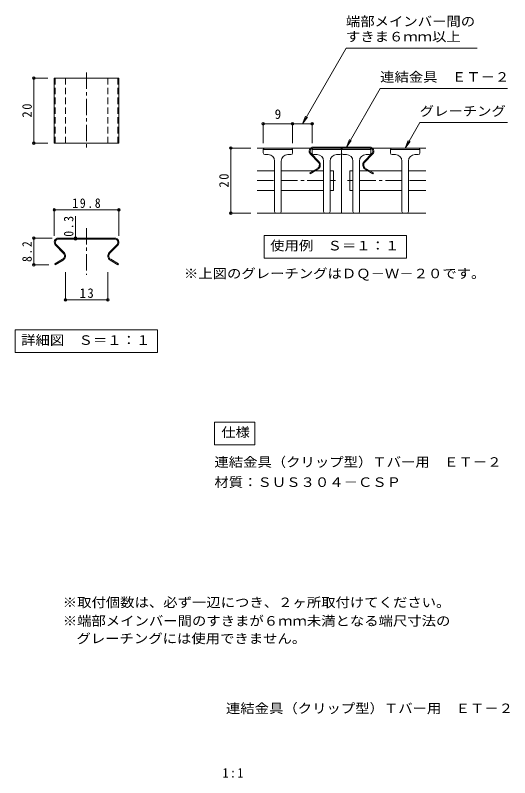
# Model space of a CAD drawing. Units: millimetres on the paper. Extents: x -81 to 71, y -134 to 100.
import ezdxf
from ezdxf.enums import TextEntityAlignment as Align

# ---------------------------------------------------------------- set-up
doc = ezdxf.new("R2010")
doc.units = ezdxf.units.MM
doc.header["$PDMODE"] = 32
doc.header["$PDSIZE"] = 0.8
doc.linetypes.add('CHAIN1', pattern=[8, 5, -1, 1, -1])
doc.linetypes.add('DASHED2', pattern=[3, 2, -1])
for name, color, linetype, lineweight in [('0-0_通り芯', 3, 'Continuous', 9), ('0-1_躯体', 4, 'Continuous', 9), ('0-2_仕上', 6, 'Continuous', 9), ('0-3_建具', 2, 'Continuous', 9), ('0-4_その他', 7, 'Continuous', 9), ('0-5_寸法', 7, 'Continuous', 9)]:
    doc.layers.add(name, color=color, linetype=linetype, lineweight=lineweight)
doc.layers.add('F-5_F-5ﾚｲﾔ', color=2, linetype='Continuous')
doc.styles.add('ＭＳ ゴシック', font='')
doc.styles.get('ＭＳ ゴシック').set_extended_font_data('MS Gothic')

msp = doc.modelspace()

# ---------------------------------------------------------------- linework, layer by layer
at = {"layer": '0-0_通り芯'}
for p, q in [((-4.945, 57.815), (-4.945, 58.815)), ((-4.945, 58.815), (4.055, 58.815)), ((-4.445, 59.315), (3.555, 59.315)), ((4.055, 57.815), (4.055, 58.815)), ((10.055, 57.815), (10.055, 58.815)), ((10.055, 58.815), (19.055, 58.815)), ((10.555, 59.315), (18.555, 59.315)), ((19.055, 57.815), (19.055, 58.815)), ((19.055, 58.815), (28.055, 58.815)), ((19.555, 59.315), (27.555, 59.315)), ((28.055, 57.815), (28.055, 58.815)), ((34.055, 57.815), (34.055, 58.815)), ((43.055, 58.815), (34.055, 58.815)), ((42.555, 59.315), (34.555, 59.315)), ((43.055, 57.815), (43.055, 58.815)), ((-3.445, 57.315), (-4.445, 57.315)), ((2.555, 57.315), (3.555, 57.315)), ((11.555, 57.315), (10.555, 57.315)), ((17.555, 57.315), (18.555, 57.315)), ((20.555, 57.315), (19.555, 57.315)), ((26.555, 57.315), (27.555, 57.315)), ((35.555, 57.315), (34.555, 57.315)), ((41.555, 57.315), (42.555, 57.315)), ((-1.445, 55.315), (-1.445, 39.815)), ((0.555, 55.315), (0.555, 39.815)), ((13.555, 55.315), (13.555, 39.815)), ((15.555, 55.315), (15.555, 39.815)), ((22.555, 55.315), (22.555, 39.815)), ((24.555, 55.315), (24.555, 39.815)), ((37.555, 55.315), (37.555, 39.815)), ((39.555, 55.315), (39.555, 39.815)), ((0.055, 39.315), (-0.945, 39.315)), ((15.055, 39.315), (14.055, 39.315)), ((24.055, 39.315), (23.055, 39.315)), ((38.055, 39.315), (39.055, 39.315))]:
    msp.add_line(p, q, dxfattribs=at)
for centre, radius, start, end in [((-4.445, 58.815), 0.5, 90, 180), ((3.555, 58.815), 0.5, 0, 90), ((10.555, 58.815), 0.5, 90, 180), ((18.555, 58.815), 0.5, 0, 90), ((19.555, 58.815), 0.5, 90, 180), ((27.555, 58.815), 0.5, 0, 90), ((34.555, 58.815), 0.5, 90, 180), ((42.555, 58.815), 0.5, 0, 90), ((-4.445, 57.815), 0.5, 180, 270), ((-3.445, 55.315), 2, 0, 90), ((2.555, 55.315), 2, 90, 180), ((3.555, 57.815), 0.5, 270, 0), ((10.555, 57.815), 0.5, 180, 270), ((11.555, 55.315), 2, 0, 90), ((17.555, 55.315), 2, 90, 180), ((18.555, 57.815), 0.5, 270, 0), ((19.555, 57.815), 0.5, 180, 270), ((20.555, 55.315), 2, 0, 90), ((26.555, 55.315), 2, 90, 180), ((27.555, 57.815), 0.5, 270, 0), ((34.555, 57.815), 0.5, 180, 270), ((35.555, 55.315), 2, 0, 90), ((41.555, 55.315), 2, 90, 180), ((42.555, 57.815), 0.5, 270, 0), ((-0.945, 39.815), 0.5, 180, 270), ((0.055, 39.815), 0.5, 270, 0), ((14.055, 39.815), 0.5, 180, 270), ((15.055, 39.815), 0.5, 270, 0), ((23.055, 39.815), 0.5, 180, 270), ((24.055, 39.815), 0.5, 270, 0), ((38.055, 39.815), 0.5, 180, 270), ((39.055, 39.815), 0.5, 270, 0)]:
    msp.add_arc(centre, radius, start, end, dxfattribs=at)
at = {"layer": '0-1_躯体', "linetype": 'CHAIN1'}
for p, q in [((-59.085, 82.449), (-59.085, 59.376)), ((-59.085, 34.761), (-59.085, 20.446))]:
    msp.add_line(p, q, dxfattribs=at)
at = {"layer": '0-1_躯体'}
for p, q in [((-68.985, 80.794), (-49.185, 80.794)), ((-68.985, 80.794), (-68.985, 60.794)), ((-49.185, 80.794), (-49.185, 60.794)), ((-68.985, 60.794), (-49.185, 60.794)), ((10.455, 59.615), (27.755, 59.615)), ((10.455, 59.315), (27.755, 59.315)), ((9.523, 57.408), (11.914, 54.952)), ((9.738, 57.617), (12.129, 55.161)), ((28.371, 57.617), (25.98, 55.161)), ((28.586, 57.408), (26.195, 54.952)), ((9.301, 51.672), (11.669, 53.084)), ((9.301, 51.672), (9.455, 51.415)), ((9.455, 51.415), (11.823, 52.826)), ((28.655, 51.415), (26.287, 52.826)), ((28.808, 51.672), (26.44, 53.084)), ((28.808, 51.672), (28.655, 51.415)), ((-67.685, 31.694), (-50.485, 31.694)), ((-67.685, 31.394), (-50.485, 31.394)), ((-68.617, 29.487), (-66.225, 27.031)), ((-68.402, 29.696), (-66.01, 27.24)), ((-49.769, 29.696), (-52.16, 27.24)), ((-49.554, 29.487), (-51.945, 27.031)), ((-68.839, 23.751), (-66.471, 25.163)), ((-68.839, 23.751), (-68.685, 23.494)), ((-68.685, 23.494), (-66.317, 24.905)), ((-49.485, 23.494), (-51.853, 24.905)), ((-49.332, 23.751), (-51.7, 25.163)), ((-49.332, 23.751), (-49.485, 23.494))]:
    msp.add_line(p, q, dxfattribs=at)
at = {"layer": '0-1_躯体', "linetype": 'DASHED2'}
for p, q in [((-68.685, 80.794), (-68.685, 60.794)), ((-65.585, 60.794), (-65.585, 80.794)), ((-52.585, 60.794), (-52.585, 80.794)), ((-49.485, 80.794), (-49.485, 60.794))]:
    msp.add_line(p, q, dxfattribs=at)
at = {"layer": '0-1_躯体'}
for centre, radius, start, end in [((10.455, 58.315), 1.3, 90, 224.23431), ((10.455, 58.315), 1, 90, 224.23431), ((27.655, 58.315), 1.3, 315.76569, 90), ((27.655, 58.315), 1, 315.76569, 90), ((11.055, 54.115), 1.2, 300.7984, 44.23431), ((11.055, 54.115), 1.5, 300.7984, 44.23431), ((27.055, 54.115), 1.5, 135.76569, 239.2016), ((27.055, 54.115), 1.2, 135.76569, 239.2016), ((-67.685, 30.394), 1.3, 90, 224.23431), ((-67.685, 30.394), 1, 90, 224.23431), ((-50.485, 30.394), 1.3, 315.76569, 90), ((-50.485, 30.394), 1, 315.76569, 90), ((-67.085, 26.194), 1.2, 300.7984, 44.23431), ((-67.085, 26.194), 1.5, 300.7984, 44.23431), ((-51.085, 26.194), 1.5, 135.76569, 239.2016), ((-51.085, 26.194), 1.2, 135.76569, 239.2016)]:
    msp.add_arc(centre, radius, start, end, dxfattribs=at)
at = {"layer": '0-2_仕上'}
for p, q in [((-6.785, 52.315), (-1.445, 52.315)), ((0.555, 52.315), (10.379, 52.315)), ((10.964, 52.315), (13.555, 52.315)), ((15.555, 52.315), (16.555, 52.315)), ((16.555, 52.315), (16.555, 46.315)), ((21.555, 52.315), (21.555, 46.315)), ((22.555, 52.315), (21.555, 52.315)), ((27.145, 52.315), (24.555, 52.315)), ((37.555, 52.315), (27.731, 52.315)), ((44.894, 52.315), (39.555, 52.315)), ((-6.785, 46.315), (-1.445, 46.315)), ((0.555, 46.315), (13.555, 46.315)), ((15.555, 46.315), (16.555, 46.315)), ((22.555, 46.315), (21.555, 46.315)), ((37.555, 46.315), (24.555, 46.315)), ((44.894, 46.315), (39.555, 46.315))]:
    msp.add_line(p, q, dxfattribs=at)
at = {"layer": '0-2_仕上', "linetype": 'CHAIN1'}
for p, q in [((-6.785, 49.315), (-1.445, 49.315)), ((0.555, 49.315), (13.555, 49.315)), ((15.555, 49.315), (17.184, 49.315)), ((22.555, 49.315), (20.925, 49.315)), ((37.555, 49.315), (24.555, 49.315)), ((44.894, 49.315), (39.555, 49.315))]:
    msp.add_line(p, q, dxfattribs=at)
at = {"layer": '0-3_建具'}
for p, q in [((-6.785, 59.315), (9.624, 59.315)), ((44.894, 59.315), (28.485, 59.315)), ((19.055, 39.315), (44.894, 39.315))]:
    msp.add_line(p, q, dxfattribs=at)
msp.add_lwpolyline([(19.055, 57.815), (19.055, 39.315), (-6.785, 39.315)], dxfattribs=at)
at = {"layer": '0-4_その他'}
for p, q in [((-75.548, 80.794), (-70.985, 80.794)), ((-75.248, 60.794), (-75.248, 80.794)), ((-4.945, 67.079), (-4.945, 60.815)), ((-4.945, 66.779), (4.055, 66.779)), ((4.055, 67.079), (4.055, 60.815)), ((4.055, 66.779), (10.055, 66.779)), ((10.055, 67.079), (10.055, 60.815)), ((-75.548, 60.794), (-70.985, 60.794)), ((-15.195, 59.315), (-8.785, 59.315)), ((-14.895, 39.315), (-14.895, 59.315)), ((-68.985, 40.61), (-68.985, 32.394)), ((-68.985, 40.31), (-49.185, 40.31)), ((-49.185, 40.61), (-49.185, 32.394)), ((-62.488, 31.694), (-62.488, 38.438)), ((-15.195, 39.315), (-8.785, 39.315)), ((-75.548, 31.694), (-69.685, 31.694)), ((-75.248, 23.494), (-75.248, 31.694)), ((-62.488, 31.394), (-62.488, 31.694)), ((-75.548, 23.494), (-70.685, 23.494)), ((-65.585, 12.398), (-65.585, 21.214)), ((-52.585, 12.398), (-52.585, 21.214)), ((-52.585, 12.698), (-65.585, 12.698))]:
    msp.add_line(p, q, dxfattribs=at)
for p in [(-75.248, 80.794), (-4.945, 66.779), (4.055, 66.779), (10.055, 66.779), (-75.248, 60.794), (-14.895, 59.315), (-68.985, 40.31), (-49.185, 40.31), (-14.895, 39.315), (-75.248, 31.694), (-62.488, 31.694), (-62.488, 31.394), (-75.248, 23.494), (-65.585, 12.698), (-52.585, 12.698)]:
    msp.add_point(p, dxfattribs=at)
at = {"layer": '0-5_寸法'}
for p, q in [((7.055, 66.779), (20.451, 89.983)), ((20.451, 89.983), (60.635, 89.983)), ((20.53, 59.599), (30.925, 77.603)), ((30.925, 77.603), (69.921, 77.603)), ((7.055, 66.779), (8.011, 69.089)), ((7.055, 66.779), (8.576, 68.762)), ((38.555, 59.315), (43.068, 67.133)), ((43.068, 67.133), (69.921, 67.133)), ((20.53, 59.599), (21.487, 61.909)), ((20.53, 59.599), (22.052, 61.582)), ((38.555, 59.315), (39.511, 61.624)), ((38.555, 59.315), (40.076, 61.298)), ((-4.632, 32.516), (38.968, 32.516)), ((-4.632, 32.516), (-4.632, 25.516)), ((38.968, 32.516), (38.968, 25.516)), ((-4.632, 25.516), (38.968, 25.516)), ((-80.952, 3.538), (-37.352, 3.538)), ((-80.952, 3.538), (-80.952, -3.462)), ((-37.352, 3.538), (-37.352, -3.462)), ((-80.952, -3.462), (-37.352, -3.462)), ((-19.92, -24.756), (-19.92, -31.756)), ((-19.92, -24.756), (-7.519, -24.756)), ((-7.519, -24.756), (-7.519, -31.756)), ((-19.92, -31.756), (-7.519, -31.756))]:
    msp.add_line(p, q, dxfattribs=at)

# ---------------------------------------------------------------- texts
at = {"layer": '0-4_その他', "color": 2, "style": 'ＭＳ ゴシック'}
msp.add_text('9', height=2.933, dxfattribs=at).set_placement((-1.445, 67.379), align=Align.BOTTOM_LEFT)
at = {"layer": '0-4_その他', "color": 2, "char_height": 2.933, "attachment_point": 7, "rotation": 90, "style": 'ＭＳ ゴシック'}
for s, insert in [('\\T1.27;\\W0.95;20', (-75.848, 68.669)), ('\\T1.27;\\W0.95;20', (-15.495, 47.19)), ('\\T1.27;\\W0.9;0.3', (-63.088, 32.105)), ('\\T1.27;\\W0.9;8.2', (-75.848, 24.344))]:
    msp.add_mtext(s, dxfattribs=dict(at, insert=insert))
at = {"layer": '0-4_その他', "color": 2, "char_height": 2.933, "attachment_point": 7, "style": 'ＭＳ ゴシック'}
for s, insert in [('\\T1.28;\\W0.9;19.8', (-63.46, 40.91)), ('\\T1.27;\\W0.95;13', (-61.21, 13.298))]:
    msp.add_mtext(s, dxfattribs=dict(at, insert=insert))
at = {"layer": '0-5_寸法', "color": 2, "style": 'ＭＳ ゴシック', "width": 1.1}
for s, p in [('端部メインバー間の', (20.399, 95.826)), ('すきま６ｍｍ以上', (20.399, 91.153)), ('連結金具\u3000ＥＴ－２', (30.873, 78.773)), ('グレーチング', (43.017, 68.303)), ('使用例\u3000Ｓ＝１：１', (-2.832, 27.016)), ('※上図のグレーチングはＤＱ－Ｗ－２０です。', (-29.259, 18.475)), ('詳細図\u3000Ｓ＝１：１', (-79.152, -1.962)), ('仕様', (-17.822, -30.256)), ('連結金具（クリップ型）Ｔバー用\u3000ＥＴ－２', (-19.92, -39.382)), ('材質：ＳＵＳ３０４－ＣＳＰ', (-19.92, -45.558)), ('※取付個数は、必ず一辺につき、２ヶ所取付けてください。', (-66.396, -82.45)), ('※端部メインバー間のすきまが６ｍｍ未満となる端尺寸法の', (-66.396, -88.127)), ('グレーチングには使用できません。', (-62.19, -93.536))]:
    msp.add_text(s, height=2.933, dxfattribs=at).set_placement(p, align=Align.BOTTOM_LEFT)
at = {"layer": 'F-5_F-5ﾚｲﾔ', "style": 'ＭＳ ゴシック', "width": 1.1}
msp.add_text('連結金具（クリップ型）Ｔバー用\u3000ＥＴ－２', height=2.933, dxfattribs=at).set_placement((-16.376, -114.97), align=Align.BOTTOM_LEFT)
at = {"layer": 'F-5_F-5ﾚｲﾔ', "insert": (-17.412, -133.918), "char_height": 2.933, "attachment_point": 7, "style": 'ＭＳ ゴシック'}
msp.add_mtext('\\T1.27;\\W0.9;1:1', dxfattribs=at)

doc.saveas('drawing.dxf')
